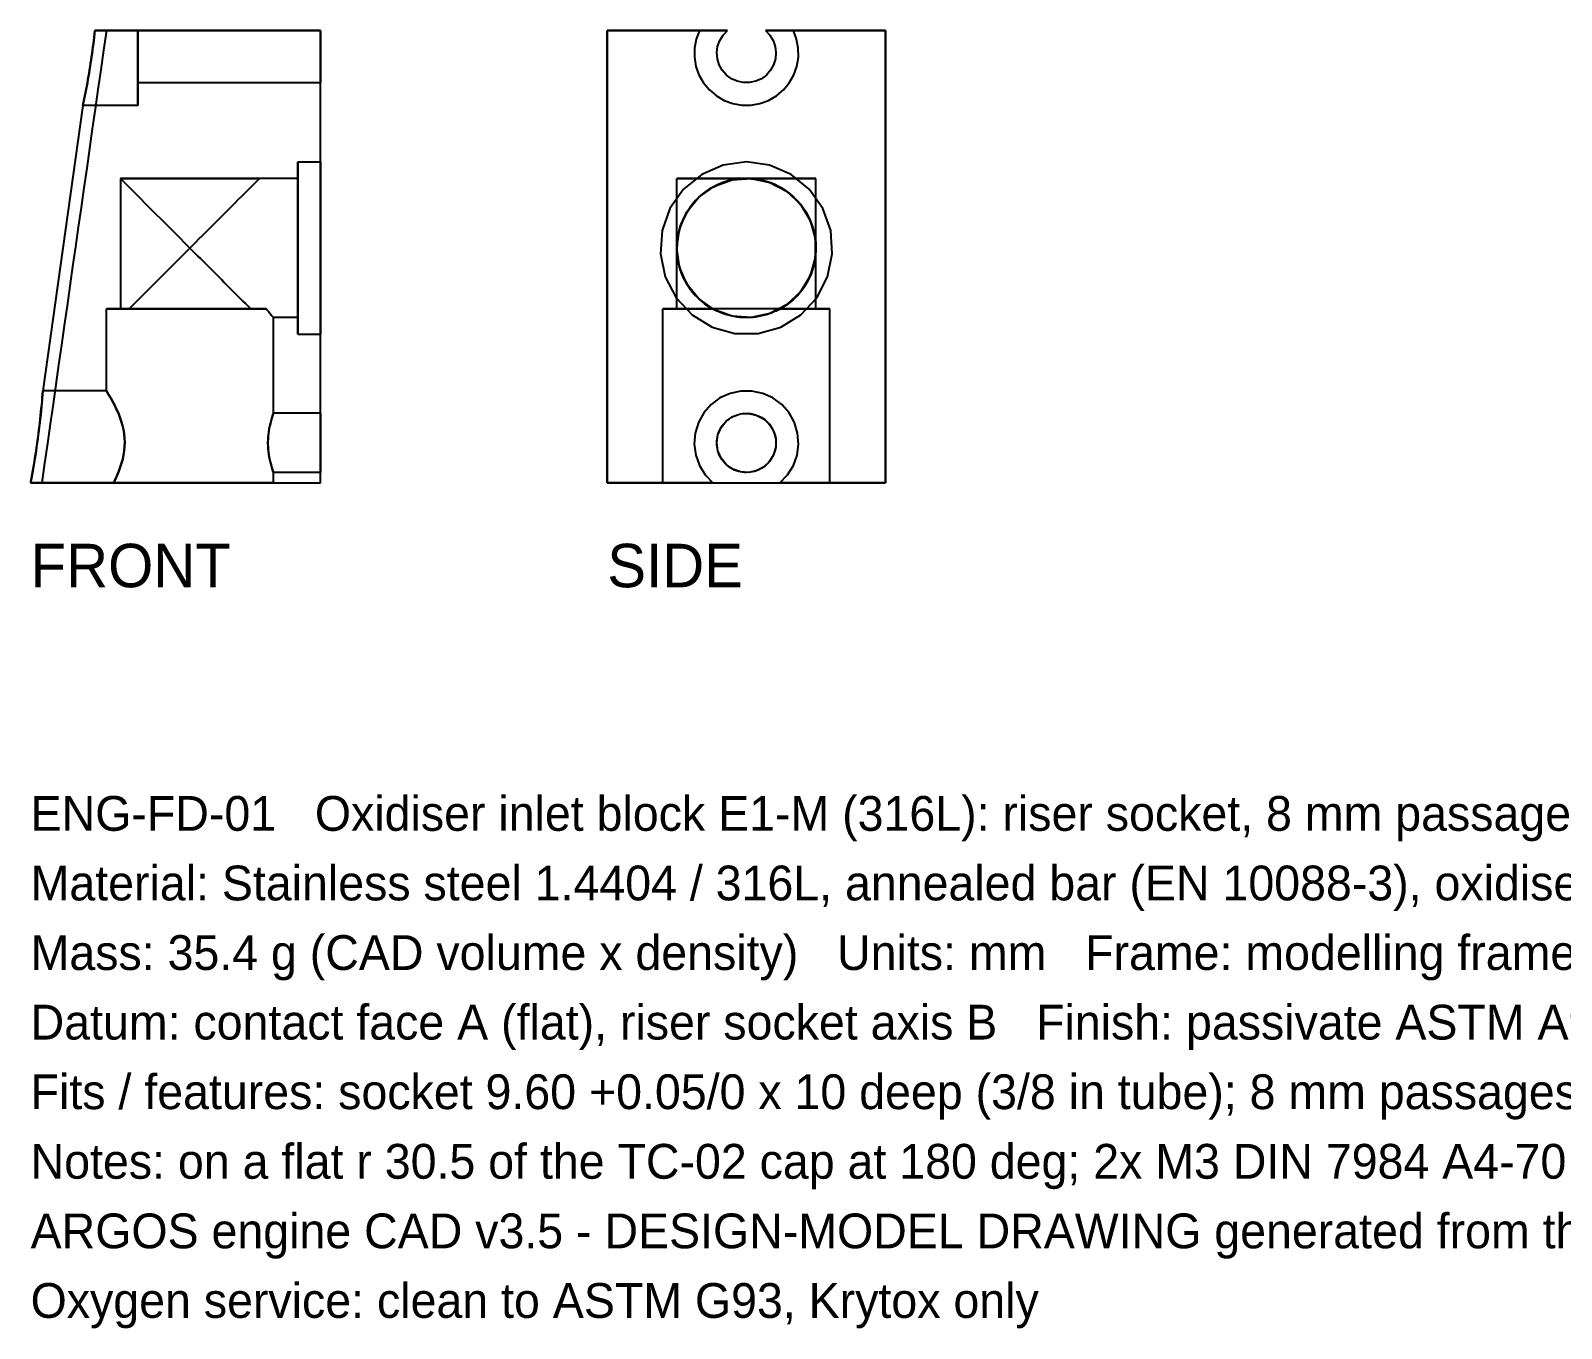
# Model space of a CAD drawing. Header units: millimetres. Extents: x 0 to 275, y -49 to 75.
# Drawn here: x 0 to 88, y -48.6 to 26 of the extents above; entities that cross this region are included whole.
import ezdxf

# ---------------------------------------------------------------- set-up
doc = ezdxf.new("R2010")
doc.units = ezdxf.units.MM
for name, color, linetype in [('FRONT_HIDDEN', 8, 'CONTINUOUS'), ('FRONT_VISIBLE', 7, 'Continuous'), ('SIDE_HIDDEN', 8, 'CONTINUOUS'), ('SIDE_VISIBLE', 7, 'Continuous')]:
    doc.layers.add(name, color=color, linetype=linetype)

msp = doc.modelspace()

# ---------------------------------------------------------------- linework, layer by layer
at = {"layer": 'FRONT_HIDDEN'}
for points in [[(4.356, 26), (4.194, 24.87), (4.033, 23.739), (3.871, 22.609), (3.71, 21.478), (3.548, 20.348), (3.387, 19.218), (3.225, 18.087), (3.064, 16.957), (2.902, 15.826), (2.741, 14.696), (2.579, 13.565), (2.418, 12.435), (2.256, 11.305), (2.095, 10.174), (1.934, 9.044), (1.772, 7.913), (1.611, 6.783), (1.45, 5.652), (1.289, 4.522), (1.127, 3.391), (0.966, 2.261), (0.805, 1.13), (0.644, 0)], [(4.356, 26), (4.327, 26), (4.299, 26), (4.27, 26), (4.242, 26), (4.213, 26), (4.184, 26), (4.156, 26), (4.127, 26), (4.099, 26), (4.07, 26), (4.042, 26), (4.013, 26), (3.984, 26), (3.956, 26), (3.927, 26), (3.899, 26), (3.87, 26), (3.842, 26), (3.813, 26), (3.784, 26), (3.756, 26), (3.727, 26), (3.699, 26)], [(6.16, 26), (3.699, 26)], [(6.16, 26), (3.699, 26)], [(4.356, 26), (16.66, 26)], [(16.66, 26), (6.16, 26)], [(6.16, 26), (6.16, 25.813), (6.16, 25.626), (6.16, 25.439), (6.16, 25.252), (6.16, 25.065), (6.16, 24.878), (6.16, 24.691), (6.16, 24.504), (6.16, 24.317), (6.16, 24.13), (6.16, 23.943), (6.16, 23.757), (6.16, 23.57), (6.16, 23.383), (6.16, 23.196), (6.16, 23.009), (6.16, 22.822), (6.16, 22.635), (6.16, 22.448), (6.16, 22.261), (6.16, 22.074), (6.16, 21.887), (6.16, 21.7)], [(6.16, 21.7), (6.16, 21.887), (6.16, 22.074), (6.16, 22.261), (6.16, 22.448), (6.16, 22.635), (6.16, 22.822), (6.16, 23.009), (6.16, 23.196), (6.16, 23.383), (6.16, 23.57), (6.16, 23.757), (6.16, 23.943), (6.16, 24.13), (6.16, 24.317), (6.16, 24.504), (6.16, 24.691), (6.16, 24.878), (6.16, 25.065), (6.16, 25.252), (6.16, 25.439), (6.16, 25.626), (6.16, 25.813), (6.16, 26)], [(6.16, 26), (6.16, 25.87), (6.16, 25.739), (6.16, 25.609), (6.16, 25.478), (6.16, 25.348), (6.16, 25.217), (6.16, 25.087), (6.16, 24.957), (6.16, 24.826), (6.16, 24.696), (6.16, 24.565), (6.16, 24.435), (6.16, 24.304), (6.16, 24.174), (6.16, 24.043), (6.16, 23.913), (6.16, 23.783), (6.16, 23.652), (6.16, 23.522), (6.16, 23.391), (6.16, 23.261), (6.16, 23.13), (6.16, 23)], [(6.16, 23), (6.16, 23.13), (6.16, 23.261), (6.16, 23.391), (6.16, 23.522), (6.16, 23.652), (6.16, 23.783), (6.16, 23.913), (6.16, 24.043), (6.16, 24.174), (6.16, 24.304), (6.16, 24.435), (6.16, 24.565), (6.16, 24.696), (6.16, 24.826), (6.16, 24.957), (6.16, 25.087), (6.16, 25.217), (6.16, 25.348), (6.16, 25.478), (6.16, 25.609), (6.16, 25.739), (6.16, 25.87), (6.16, 26)], [(16.66, 26), (6.16, 26)], [(16.66, 0), (16.66, 26)], [(16.66, 26), (16.66, 25.87), (16.66, 25.739), (16.66, 25.609), (16.66, 25.478), (16.66, 25.348), (16.66, 25.217), (16.66, 25.087), (16.66, 24.957), (16.66, 24.826), (16.66, 24.696), (16.66, 24.565), (16.66, 24.435), (16.66, 24.304), (16.66, 24.174), (16.66, 24.043), (16.66, 23.913), (16.66, 23.783), (16.66, 23.652), (16.66, 23.522), (16.66, 23.391), (16.66, 23.261), (16.66, 23.13), (16.66, 23)], [(16.66, 23), (16.66, 23.13), (16.66, 23.261), (16.66, 23.391), (16.66, 23.522), (16.66, 23.652), (16.66, 23.783), (16.66, 23.913), (16.66, 24.043), (16.66, 24.174), (16.66, 24.304), (16.66, 24.435), (16.66, 24.565), (16.66, 24.696), (16.66, 24.826), (16.66, 24.957), (16.66, 25.087), (16.66, 25.217), (16.66, 25.348), (16.66, 25.478), (16.66, 25.609), (16.66, 25.739), (16.66, 25.87), (16.66, 26)], [(16.66, 23), (6.16, 23)], [(6.16, 21.7), (3.01, 21.7)], [(15.36, 18.45), (15.36, 18.02), (15.36, 17.589), (15.36, 17.159), (15.36, 16.728), (15.36, 16.298), (15.36, 15.867), (15.36, 15.437), (15.36, 15.007), (15.36, 14.576), (15.36, 14.146), (15.36, 13.715), (15.36, 13.285), (15.36, 12.854), (15.36, 12.424), (15.36, 11.993), (15.36, 11.563), (15.36, 11.133), (15.36, 10.702), (15.36, 10.272), (15.36, 9.841), (15.36, 9.411), (15.36, 8.98), (15.36, 8.55)], [(15.36, 8.55), (15.36, 8.98), (15.36, 9.411), (15.36, 9.841), (15.36, 10.272), (15.36, 10.702), (15.36, 11.133), (15.36, 11.563), (15.36, 11.993), (15.36, 12.424), (15.36, 12.854), (15.36, 13.285), (15.36, 13.715), (15.36, 14.146), (15.36, 14.576), (15.36, 15.007), (15.36, 15.437), (15.36, 15.867), (15.36, 16.298), (15.36, 16.728), (15.36, 17.159), (15.36, 17.589), (15.36, 18.02), (15.36, 18.45)], [(15.36, 18.45), (16.66, 18.45)], [(16.66, 18.45), (16.66, 18.02), (16.66, 17.589), (16.66, 17.159), (16.66, 16.728), (16.66, 16.298), (16.66, 15.867), (16.66, 15.437), (16.66, 15.007), (16.66, 14.576), (16.66, 14.146), (16.66, 13.715), (16.66, 13.285), (16.66, 12.854), (16.66, 12.424), (16.66, 11.993), (16.66, 11.563), (16.66, 11.133), (16.66, 10.702), (16.66, 10.272), (16.66, 9.841), (16.66, 9.411), (16.66, 8.98), (16.66, 8.55)], [(16.66, 8.55), (16.66, 8.98), (16.66, 9.411), (16.66, 9.841), (16.66, 10.272), (16.66, 10.702), (16.66, 11.133), (16.66, 11.563), (16.66, 11.993), (16.66, 12.424), (16.66, 12.854), (16.66, 13.285), (16.66, 13.715), (16.66, 14.146), (16.66, 14.576), (16.66, 15.007), (16.66, 15.437), (16.66, 15.867), (16.66, 16.298), (16.66, 16.728), (16.66, 17.159), (16.66, 17.589), (16.66, 18.02), (16.66, 18.45)], [(5.16, 17.5), (5.16, 17.174), (5.16, 16.848), (5.16, 16.522), (5.16, 16.196), (5.16, 15.87), (5.16, 15.543), (5.16, 15.217), (5.16, 14.891), (5.16, 14.565), (5.16, 14.239), (5.16, 13.913), (5.16, 13.587), (5.16, 13.261), (5.16, 12.935), (5.16, 12.609), (5.16, 12.283), (5.16, 11.957), (5.16, 11.63), (5.16, 11.304), (5.16, 10.978), (5.16, 10.652), (5.16, 10.326), (5.16, 10)], [(9.16, 13.5), (8.987, 13.674), (8.813, 13.848), (8.639, 14.022), (8.465, 14.196), (8.291, 14.37), (8.117, 14.543), (7.943, 14.717), (7.769, 14.891), (7.595, 15.065), (7.421, 15.239), (7.247, 15.413), (7.073, 15.587), (6.9, 15.761), (6.726, 15.935), (6.552, 16.109), (6.378, 16.283), (6.204, 16.457), (6.03, 16.63), (5.856, 16.804), (5.682, 16.978), (5.508, 17.152), (5.334, 17.326), (5.16, 17.5)], [(13.16, 17.5), (12.813, 17.5), (12.465, 17.5), (12.117, 17.5), (11.769, 17.5), (11.421, 17.5), (11.073, 17.5), (10.726, 17.5), (10.378, 17.5), (10.03, 17.5), (9.682, 17.5), (9.334, 17.5), (8.987, 17.5), (8.639, 17.5), (8.291, 17.5), (7.943, 17.5), (7.595, 17.5), (7.247, 17.5), (6.9, 17.5), (6.552, 17.5), (6.204, 17.5), (5.856, 17.5), (5.508, 17.5), (5.16, 17.5)], [(5.16, 17.5), (5.508, 17.5), (5.856, 17.5), (6.204, 17.5), (6.552, 17.5), (6.9, 17.5), (7.247, 17.5), (7.595, 17.5), (7.943, 17.5), (8.291, 17.5), (8.639, 17.5), (8.987, 17.5), (9.334, 17.5), (9.682, 17.5), (10.03, 17.5), (10.378, 17.5), (10.726, 17.5), (11.073, 17.5), (11.421, 17.5), (11.769, 17.5), (12.117, 17.5), (12.465, 17.5), (12.813, 17.5), (13.16, 17.5)], [(5.16, 17.5), (5.334, 17.326), (5.508, 17.152), (5.682, 16.978), (5.856, 16.804), (6.03, 16.63), (6.204, 16.457), (6.378, 16.283), (6.552, 16.109), (6.726, 15.935), (6.9, 15.761), (7.073, 15.587), (7.247, 15.413), (7.421, 15.239), (7.595, 15.065), (7.769, 14.891), (7.943, 14.717), (8.117, 14.543), (8.291, 14.37), (8.465, 14.196), (8.639, 14.022), (8.813, 13.848), (8.987, 13.674), (9.16, 13.5)], [(5.16, 17.5), (5.16, 17.174), (5.16, 16.848), (5.16, 16.522), (5.16, 16.196), (5.16, 15.87), (5.16, 15.543), (5.16, 15.217), (5.16, 14.891), (5.16, 14.565), (5.16, 14.239), (5.16, 13.913), (5.16, 13.587), (5.16, 13.261), (5.16, 12.935), (5.16, 12.609), (5.16, 12.283), (5.16, 11.957), (5.16, 11.63), (5.16, 11.304), (5.16, 10.978), (5.16, 10.652), (5.16, 10.326), (5.16, 10)], [(13.16, 17.5), (12.987, 17.326), (12.813, 17.152), (12.639, 16.978), (12.465, 16.804), (12.291, 16.63), (12.117, 16.457), (11.943, 16.283), (11.769, 16.109), (11.595, 15.935), (11.421, 15.761), (11.247, 15.587), (11.073, 15.413), (10.9, 15.239), (10.726, 15.065), (10.552, 14.891), (10.378, 14.717), (10.204, 14.543), (10.03, 14.37), (9.856, 14.196), (9.682, 14.022), (9.508, 13.848), (9.334, 13.674), (9.16, 13.5)], [(9.16, 13.5), (9.334, 13.674), (9.508, 13.848), (9.682, 14.022), (9.856, 14.196), (10.03, 14.37), (10.204, 14.543), (10.378, 14.717), (10.552, 14.891), (10.726, 15.065), (10.9, 15.239), (11.073, 15.413), (11.247, 15.587), (11.421, 15.761), (11.595, 15.935), (11.769, 16.109), (11.943, 16.283), (12.117, 16.457), (12.291, 16.63), (12.465, 16.804), (12.639, 16.978), (12.813, 17.152), (12.987, 17.326), (13.16, 17.5)], [(15.36, 17.5), (13.16, 17.5)], [(15.36, 13.5), (15.36, 13.674), (15.36, 13.848), (15.36, 14.022), (15.36, 14.196), (15.36, 14.37), (15.36, 14.543), (15.36, 14.717), (15.36, 14.891), (15.36, 15.065), (15.36, 15.239), (15.36, 15.413), (15.36, 15.587), (15.36, 15.761), (15.36, 15.935), (15.36, 16.109), (15.36, 16.283), (15.36, 16.457), (15.36, 16.63), (15.36, 16.804), (15.36, 16.978), (15.36, 17.152), (15.36, 17.326), (15.36, 17.5)], [(15.36, 17.5), (15.36, 17.152), (15.36, 16.804), (15.36, 16.457), (15.36, 16.109), (15.36, 15.761), (15.36, 15.413), (15.36, 15.065), (15.36, 14.717), (15.36, 14.37), (15.36, 14.022), (15.36, 13.674), (15.36, 13.326), (15.36, 12.978), (15.36, 12.63), (15.36, 12.283), (15.36, 11.935), (15.36, 11.587), (15.36, 11.239), (15.36, 10.891), (15.36, 10.543), (15.36, 10.196), (15.36, 9.848), (15.36, 9.5)], [(9.16, 13.5), (9.008, 13.348), (8.856, 13.196), (8.704, 13.043), (8.552, 12.891), (8.4, 12.739), (8.247, 12.587), (8.095, 12.435), (7.943, 12.283), (7.791, 12.13), (7.639, 11.978), (7.487, 11.826), (7.334, 11.674), (7.182, 11.522), (7.03, 11.37), (6.878, 11.217), (6.726, 11.065), (6.573, 10.913), (6.421, 10.761), (6.269, 10.609), (6.117, 10.457), (5.965, 10.304), (5.813, 10.152), (5.66, 10)], [(5.66, 10), (5.813, 10.152), (5.965, 10.304), (6.117, 10.457), (6.269, 10.609), (6.421, 10.761), (6.573, 10.913), (6.726, 11.065), (6.878, 11.217), (7.03, 11.37), (7.182, 11.522), (7.334, 11.674), (7.487, 11.826), (7.639, 11.978), (7.791, 12.13), (7.943, 12.283), (8.095, 12.435), (8.247, 12.587), (8.4, 12.739), (8.552, 12.891), (8.704, 13.043), (8.856, 13.196), (9.008, 13.348), (9.16, 13.5)], [(12.66, 10), (12.508, 10.152), (12.356, 10.304), (12.204, 10.457), (12.052, 10.609), (11.9, 10.761), (11.747, 10.913), (11.595, 11.065), (11.443, 11.217), (11.291, 11.37), (11.139, 11.522), (10.987, 11.674), (10.834, 11.826), (10.682, 11.978), (10.53, 12.13), (10.378, 12.283), (10.226, 12.435), (10.073, 12.587), (9.921, 12.739), (9.769, 12.891), (9.617, 13.043), (9.465, 13.196), (9.313, 13.348), (9.16, 13.5)], [(9.16, 13.5), (9.313, 13.348), (9.465, 13.196), (9.617, 13.043), (9.769, 12.891), (9.921, 12.739), (10.073, 12.587), (10.226, 12.435), (10.378, 12.283), (10.53, 12.13), (10.682, 11.978), (10.834, 11.826), (10.987, 11.674), (11.139, 11.522), (11.291, 11.37), (11.443, 11.217), (11.595, 11.065), (11.747, 10.913), (11.9, 10.761), (12.052, 10.609), (12.204, 10.457), (12.356, 10.304), (12.508, 10.152), (12.66, 10)], [(15.36, 9.5), (15.36, 9.674), (15.36, 9.848), (15.36, 10.022), (15.36, 10.196), (15.36, 10.37), (15.36, 10.543), (15.36, 10.717), (15.36, 10.891), (15.36, 11.065), (15.36, 11.239), (15.36, 11.413), (15.36, 11.587), (15.36, 11.761), (15.36, 11.935), (15.36, 12.109), (15.36, 12.283), (15.36, 12.457), (15.36, 12.63), (15.36, 12.804), (15.36, 12.978), (15.36, 13.152), (15.36, 13.326), (15.36, 13.5)], [(13.552, 10), (13.153, 10), (12.753, 10), (12.354, 10), (11.954, 10), (11.554, 10), (11.155, 10), (10.755, 10), (10.355, 10), (9.956, 10), (9.556, 10), (9.156, 10), (8.757, 10), (8.357, 10), (7.957, 10), (7.558, 10), (7.158, 10), (6.758, 10), (6.359, 10), (5.959, 10), (5.559, 10), (5.16, 10), (4.76, 10), (4.36, 10)], [(4.36, 10), (4.76, 10), (5.16, 10), (5.559, 10), (5.959, 10), (6.359, 10), (6.758, 10), (7.158, 10), (7.558, 10), (7.957, 10), (8.357, 10), (8.757, 10), (9.156, 10), (9.556, 10), (9.956, 10), (10.355, 10), (10.755, 10), (11.155, 10), (11.554, 10), (11.954, 10), (12.354, 10), (12.753, 10), (13.153, 10), (13.552, 10)], [(4.36, 5.3), (4.36, 10)], [(5.66, 10), (5.16, 10)], [(5.66, 10), (5.16, 10)], [(5.66, 10), (5.965, 10), (6.269, 10), (6.573, 10), (6.878, 10), (7.182, 10), (7.487, 10), (7.791, 10), (8.095, 10), (8.4, 10), (8.704, 10), (9.008, 10), (9.313, 10), (9.617, 10), (9.921, 10), (10.226, 10), (10.53, 10), (10.834, 10), (11.139, 10), (11.443, 10), (11.747, 10), (12.052, 10), (12.356, 10), (12.66, 10)], [(12.66, 10), (12.356, 10), (12.052, 10), (11.747, 10), (11.443, 10), (11.139, 10), (10.834, 10), (10.53, 10), (10.226, 10), (9.921, 10), (9.617, 10), (9.313, 10), (9.008, 10), (8.704, 10), (8.4, 10), (8.095, 10), (7.791, 10), (7.487, 10), (7.182, 10), (6.878, 10), (6.573, 10), (6.269, 10), (5.965, 10), (5.66, 10)], [(13.552, 10), (12.66, 10)], [(13.552, 10), (12.66, 10)], [(13.96, 9.5), (13.942, 9.522), (13.925, 9.543), (13.907, 9.565), (13.889, 9.586), (13.871, 9.608), (13.853, 9.63), (13.835, 9.651), (13.817, 9.673), (13.8, 9.695), (13.782, 9.716), (13.764, 9.738), (13.746, 9.76), (13.729, 9.782), (13.711, 9.803), (13.693, 9.825), (13.675, 9.847), (13.658, 9.869), (13.64, 9.891), (13.623, 9.912), (13.605, 9.934), (13.588, 9.956), (13.57, 9.978), (13.552, 10)], [(13.552, 10), (13.57, 9.978), (13.588, 9.956), (13.605, 9.934), (13.623, 9.912), (13.64, 9.891), (13.658, 9.869), (13.675, 9.847), (13.693, 9.825), (13.711, 9.803), (13.729, 9.782), (13.746, 9.76), (13.764, 9.738), (13.782, 9.716), (13.8, 9.695), (13.817, 9.673), (13.835, 9.651), (13.853, 9.63), (13.871, 9.608), (13.889, 9.586), (13.907, 9.565), (13.925, 9.543), (13.942, 9.522), (13.96, 9.5)], [(13.96, 4), (13.96, 9.5)], [(15.36, 9.5), (13.96, 9.5)], [(15.36, 8.55), (16.66, 8.55)], [(4.36, 5.3), (0.706, 5.3)], [(4.764, 0), (4.874, 0.219), (4.978, 0.441), (5.073, 0.667), (5.159, 0.896), (5.235, 1.129), (5.299, 1.366), (5.35, 1.605), (5.386, 1.848), (5.408, 2.092), (5.413, 2.336), (5.403, 2.581), (5.377, 2.825), (5.336, 3.066), (5.281, 3.305), (5.213, 3.541), (5.134, 3.773), (5.045, 4.001), (4.948, 4.226), (4.842, 4.447), (4.73, 4.665), (4.612, 4.879), (4.488, 5.091), (4.36, 5.3)], [(4.36, 5.3), (4.488, 5.091), (4.612, 4.879), (4.73, 4.665), (4.842, 4.447), (4.948, 4.226), (5.045, 4.001), (5.134, 3.773), (5.213, 3.541), (5.281, 3.305), (5.336, 3.066), (5.377, 2.825), (5.403, 2.581), (5.413, 2.336), (5.408, 2.092), (5.386, 1.848), (5.35, 1.605), (5.299, 1.366), (5.235, 1.129), (5.159, 0.896), (5.073, 0.667), (4.978, 0.441), (4.874, 0.219), (4.764, 0)], [(13.649, 2.3), (13.65, 2.376), (13.652, 2.451), (13.655, 2.526), (13.659, 2.602), (13.665, 2.677), (13.672, 2.752), (13.68, 2.827), (13.69, 2.902), (13.7, 2.977), (13.712, 3.052), (13.725, 3.126), (13.739, 3.2), (13.754, 3.274), (13.77, 3.348), (13.787, 3.422), (13.806, 3.495), (13.825, 3.568), (13.845, 3.641), (13.866, 3.713), (13.889, 3.785), (13.912, 3.857), (13.936, 3.929), (13.96, 4)], [(13.96, 4), (13.912, 3.857), (13.866, 3.713), (13.825, 3.568), (13.787, 3.422), (13.754, 3.274), (13.725, 3.126), (13.7, 2.977), (13.68, 2.827), (13.665, 2.677), (13.655, 2.526), (13.65, 2.376), (13.65, 2.224), (13.655, 2.074), (13.665, 1.923), (13.68, 1.773), (13.7, 1.623), (13.725, 1.474), (13.754, 1.326), (13.787, 1.178), (13.825, 1.032), (13.866, 0.887), (13.912, 0.743), (13.96, 0.6)], [(16.66, 4), (13.96, 4)], [(16.66, 2.3), (16.66, 2.374), (16.66, 2.448), (16.66, 2.522), (16.66, 2.596), (16.66, 2.67), (16.66, 2.743), (16.66, 2.817), (16.66, 2.891), (16.66, 2.965), (16.66, 3.039), (16.66, 3.113), (16.66, 3.187), (16.66, 3.261), (16.66, 3.335), (16.66, 3.409), (16.66, 3.483), (16.66, 3.557), (16.66, 3.63), (16.66, 3.704), (16.66, 3.778), (16.66, 3.852), (16.66, 3.926), (16.66, 4)], [(16.66, 4), (16.66, 3.852), (16.66, 3.704), (16.66, 3.557), (16.66, 3.409), (16.66, 3.261), (16.66, 3.113), (16.66, 2.965), (16.66, 2.817), (16.66, 2.67), (16.66, 2.522), (16.66, 2.374), (16.66, 2.226), (16.66, 2.078), (16.66, 1.93), (16.66, 1.783), (16.66, 1.635), (16.66, 1.487), (16.66, 1.339), (16.66, 1.191), (16.66, 1.043), (16.66, 0.896), (16.66, 0.748), (16.66, 0.6)], [(13.96, 0.6), (13.936, 0.671), (13.912, 0.743), (13.889, 0.815), (13.866, 0.887), (13.845, 0.959), (13.825, 1.032), (13.806, 1.105), (13.787, 1.178), (13.77, 1.252), (13.754, 1.326), (13.739, 1.4), (13.725, 1.474), (13.712, 1.548), (13.7, 1.623), (13.69, 1.698), (13.68, 1.773), (13.672, 1.848), (13.665, 1.923), (13.659, 1.998), (13.655, 2.074), (13.652, 2.149), (13.65, 2.224), (13.649, 2.3)], [(16.66, 0.6), (16.66, 0.674), (16.66, 0.748), (16.66, 0.822), (16.66, 0.896), (16.66, 0.97), (16.66, 1.043), (16.66, 1.117), (16.66, 1.191), (16.66, 1.265), (16.66, 1.339), (16.66, 1.413), (16.66, 1.487), (16.66, 1.561), (16.66, 1.635), (16.66, 1.709), (16.66, 1.783), (16.66, 1.857), (16.66, 1.93), (16.66, 2.004), (16.66, 2.078), (16.66, 2.152), (16.66, 2.226), (16.66, 2.3)], [(0, 0), (0.005, 0.027), (0.01, 0.053), (0.015, 0.08), (0.02, 0.107), (0.025, 0.134), (0.03, 0.16), (0.035, 0.187), (0.04, 0.214), (0.045, 0.241), (0.05, 0.267), (0.055, 0.294), (0.06, 0.321), (0.065, 0.348), (0.069, 0.375), (0.074, 0.401), (0.079, 0.428), (0.084, 0.455), (0.089, 0.482), (0.094, 0.508), (0.098, 0.535), (0.103, 0.562), (0.108, 0.589), (0.113, 0.616)], [(0.644, 0), (0.616, 0), (0.588, 0), (0.56, 0), (0.532, 0), (0.504, 0), (0.476, 0), (0.448, 0), (0.42, 0), (0.392, 0), (0.364, 0), (0.336, 0), (0.308, 0), (0.28, 0), (0.252, 0), (0.224, 0), (0.196, 0), (0.168, 0), (0.14, 0), (0.112, 0), (0.084, 0), (0.056, 0), (0.028, 0), (0, 0)], [(4.764, 0), (0, 0)], [(4.764, 0), (0, 0)], [(0.644, 0), (16.66, 0)], [(4.764, 0), (5.164, 0), (5.564, 0), (5.963, 0), (6.363, 0), (6.763, 0), (7.163, 0), (7.563, 0), (7.963, 0), (8.363, 0), (8.762, 0), (9.162, 0), (9.562, 0), (9.962, 0), (10.362, 0), (10.762, 0), (11.161, 0), (11.561, 0), (11.961, 0), (12.361, 0), (12.761, 0), (13.161, 0), (13.561, 0), (13.96, 0)], [(13.96, 0), (13.561, 0), (13.161, 0), (12.761, 0), (12.361, 0), (11.961, 0), (11.561, 0), (11.161, 0), (10.762, 0), (10.362, 0), (9.962, 0), (9.562, 0), (9.162, 0), (8.762, 0), (8.363, 0), (7.963, 0), (7.563, 0), (7.163, 0), (6.763, 0), (6.363, 0), (5.963, 0), (5.564, 0), (5.164, 0), (4.764, 0)], [(13.96, 0), (13.96, 0.6)], [(16.66, 0.6), (13.96, 0.6)]]:
    msp.add_lwpolyline(points, dxfattribs=at)
at = {"layer": 'FRONT_VISIBLE'}
for points in [[(4.356, 26), (4.194, 24.87), (4.033, 23.739), (3.871, 22.609), (3.71, 21.478), (3.548, 20.348), (3.387, 19.218), (3.225, 18.087), (3.064, 16.957), (2.902, 15.826), (2.741, 14.696), (2.579, 13.565), (2.418, 12.435), (2.256, 11.305), (2.095, 10.174), (1.934, 9.044), (1.772, 7.913), (1.611, 6.783), (1.45, 5.652), (1.289, 4.522), (1.127, 3.391), (0.966, 2.261), (0.805, 1.13), (0.644, 0)], [(3.699, 26), (3.677, 25.812), (3.655, 25.624), (3.632, 25.436), (3.609, 25.248), (3.584, 25.06), (3.559, 24.872), (3.533, 24.685), (3.506, 24.497), (3.478, 24.31), (3.45, 24.122), (3.421, 23.935), (3.391, 23.748), (3.36, 23.561), (3.328, 23.375), (3.296, 23.188), (3.263, 23.002), (3.229, 22.815), (3.195, 22.629), (3.159, 22.443), (3.123, 22.257), (3.086, 22.071), (3.049, 21.885), (3.01, 21.7)], [(3.01, 21.7), (3.049, 21.885), (3.086, 22.071), (3.123, 22.257), (3.159, 22.443), (3.195, 22.629), (3.229, 22.815), (3.263, 23.002), (3.296, 23.188), (3.328, 23.375), (3.36, 23.561), (3.391, 23.748), (3.421, 23.935), (3.45, 24.122), (3.478, 24.31), (3.506, 24.497), (3.533, 24.685), (3.559, 24.872), (3.584, 25.06), (3.609, 25.248), (3.632, 25.436), (3.655, 25.624), (3.677, 25.812), (3.699, 26)], [(3.699, 26), (3.727, 26), (3.756, 26), (3.784, 26), (3.813, 26), (3.842, 26), (3.87, 26), (3.899, 26), (3.927, 26), (3.956, 26), (3.984, 26), (4.013, 26), (4.042, 26), (4.07, 26), (4.099, 26), (4.127, 26), (4.156, 26), (4.184, 26), (4.213, 26), (4.242, 26), (4.27, 26), (4.299, 26), (4.327, 26), (4.356, 26)], [(4.356, 26), (16.66, 26)], [(16.66, 0), (16.66, 26)], [(3.01, 21.7), (0.706, 5.3)], [(0.706, 5.3), (0.687, 5.068), (0.668, 4.836), (0.647, 4.605), (0.626, 4.373), (0.603, 4.142), (0.579, 3.91), (0.554, 3.679), (0.528, 3.448), (0.5, 3.217), (0.472, 2.986), (0.442, 2.755), (0.411, 2.525), (0.379, 2.295), (0.346, 2.064), (0.312, 1.834), (0.277, 1.604), (0.241, 1.375), (0.203, 1.145), (0.165, 0.916), (0.125, 0.686), (0.084, 0.457), (0.043, 0.229), (0, 0)], [(0.113, 0.616), (0.148, 0.818), (0.182, 1.02), (0.216, 1.223), (0.249, 1.426), (0.281, 1.629), (0.312, 1.832), (0.342, 2.035), (0.371, 2.238), (0.4, 2.441), (0.427, 2.645), (0.454, 2.849), (0.48, 3.052), (0.505, 3.256), (0.529, 3.46), (0.552, 3.664), (0.574, 3.868), (0.596, 4.073), (0.616, 4.277), (0.636, 4.481), (0.655, 4.686), (0.673, 4.891), (0.69, 5.095), (0.706, 5.3)], [(0, 0), (0.028, 0), (0.056, 0), (0.084, 0), (0.112, 0), (0.14, 0), (0.168, 0), (0.196, 0), (0.224, 0), (0.252, 0), (0.28, 0), (0.308, 0), (0.336, 0), (0.364, 0), (0.392, 0), (0.42, 0), (0.448, 0), (0.476, 0), (0.504, 0), (0.532, 0), (0.56, 0), (0.588, 0), (0.616, 0), (0.644, 0)], [(0.644, 0), (16.66, 0)]]:
    msp.add_lwpolyline(points, dxfattribs=at)
at = {"layer": 'SIDE_HIDDEN'}
for points in [[(33.16, 26), (33.16, 24.87), (33.16, 23.739), (33.16, 22.609), (33.16, 21.478), (33.16, 20.348), (33.16, 19.217), (33.16, 18.087), (33.16, 16.957), (33.16, 15.826), (33.16, 14.696), (33.16, 13.565), (33.16, 12.435), (33.16, 11.304), (33.16, 10.174), (33.16, 9.043), (33.16, 7.913), (33.16, 6.783), (33.16, 5.652), (33.16, 4.522), (33.16, 3.391), (33.16, 2.261), (33.16, 1.13), (33.16, 0)], [(38.457, 26), (38.226, 26), (37.996, 26), (37.766, 26), (37.536, 26), (37.305, 26), (37.075, 26), (36.845, 26), (36.615, 26), (36.384, 26), (36.154, 26), (35.924, 26), (35.693, 26), (35.463, 26), (35.233, 26), (35.003, 26), (34.772, 26), (34.542, 26), (34.312, 26), (34.082, 26), (33.851, 26), (33.621, 26), (33.391, 26), (33.16, 26)], [(38.457, 26), (38.271, 25.508), (38.175, 24.991), (38.17, 24.465), (38.257, 23.946), (38.433, 23.45), (38.693, 22.993), (39.029, 22.589), (39.431, 22.249), (39.886, 21.984), (40.38, 21.803), (40.897, 21.712), (41.423, 21.712), (41.941, 21.803), (42.435, 21.984), (42.89, 22.249), (43.292, 22.589), (43.628, 22.993), (43.888, 23.45), (44.064, 23.946), (44.151, 24.465), (44.146, 24.991), (44.05, 25.508), (43.864, 26)], [(38.457, 26), (38.271, 25.508), (38.175, 24.991), (38.17, 24.465), (38.257, 23.946), (38.433, 23.45), (38.693, 22.993), (39.029, 22.589), (39.431, 22.249), (39.886, 21.984), (40.38, 21.803), (40.897, 21.712), (41.423, 21.712), (41.941, 21.803), (42.435, 21.984), (42.89, 22.249), (43.292, 22.589), (43.628, 22.993), (43.888, 23.45), (44.064, 23.946), (44.151, 24.465), (44.146, 24.991), (44.05, 25.508), (43.864, 26)], [(40.065, 26), (38.457, 26)], [(42.256, 26), (42.505, 25.74), (42.694, 25.433), (42.814, 25.094), (42.86, 24.736), (42.83, 24.377), (42.724, 24.033), (42.548, 23.719), (42.311, 23.448), (42.021, 23.234), (41.693, 23.085), (41.341, 23.01), (40.98, 23.01), (40.628, 23.085), (40.3, 23.234), (40.01, 23.448), (39.772, 23.719), (39.597, 24.033), (39.491, 24.377), (39.461, 24.736), (39.507, 25.094), (39.627, 25.433), (39.816, 25.74), (40.065, 26)], [(43.864, 26), (42.256, 26)], [(49.16, 26), (48.93, 26), (48.7, 26), (48.47, 26), (48.239, 26), (48.009, 26), (47.779, 26), (47.549, 26), (47.318, 26), (47.088, 26), (46.858, 26), (46.627, 26), (46.397, 26), (46.167, 26), (45.937, 26), (45.706, 26), (45.476, 26), (45.246, 26), (45.016, 26), (44.785, 26), (44.555, 26), (44.325, 26), (44.094, 26), (43.864, 26)], [(49.16, 26), (49.16, 24.87), (49.16, 23.739), (49.16, 22.609), (49.16, 21.478), (49.16, 20.348), (49.16, 19.217), (49.16, 18.087), (49.16, 16.957), (49.16, 15.826), (49.16, 14.696), (49.16, 13.565), (49.16, 12.435), (49.16, 11.304), (49.16, 10.174), (49.16, 9.043), (49.16, 7.913), (49.16, 6.783), (49.16, 5.652), (49.16, 4.522), (49.16, 3.391), (49.16, 2.261), (49.16, 1.13), (49.16, 0)], [(41.16, 18.45), (39.825, 18.266), (38.589, 17.729), (37.543, 16.879), (36.765, 15.777), (36.314, 14.507), (36.222, 13.162), (36.496, 11.842), (37.116, 10.645), (38.037, 9.66), (39.188, 8.96), (40.486, 8.596), (41.834, 8.596), (43.133, 8.96), (44.284, 9.66), (45.204, 10.645), (45.825, 11.842), (46.099, 13.162), (46.007, 14.507), (45.555, 15.777), (44.778, 16.879), (43.732, 17.729), (42.496, 18.266), (41.16, 18.45)], [(41.16, 17.5), (40.987, 17.5), (40.813, 17.5), (40.639, 17.5), (40.465, 17.5), (40.291, 17.5), (40.117, 17.5), (39.943, 17.5), (39.769, 17.5), (39.595, 17.5), (39.421, 17.5), (39.247, 17.5), (39.073, 17.5), (38.9, 17.5), (38.726, 17.5), (38.552, 17.5), (38.378, 17.5), (38.204, 17.5), (38.03, 17.5), (37.856, 17.5), (37.682, 17.5), (37.508, 17.5), (37.334, 17.5), (37.16, 17.5)], [(37.16, 17.5), (37.334, 17.5), (37.508, 17.5), (37.682, 17.5), (37.856, 17.5), (38.03, 17.5), (38.204, 17.5), (38.378, 17.5), (38.552, 17.5), (38.726, 17.5), (38.9, 17.5), (39.073, 17.5), (39.247, 17.5), (39.421, 17.5), (39.595, 17.5), (39.769, 17.5), (39.943, 17.5), (40.117, 17.5), (40.291, 17.5), (40.465, 17.5), (40.639, 17.5), (40.813, 17.5), (40.987, 17.5), (41.16, 17.5)], [(37.16, 13.5), (37.176, 13.773), (37.202, 14.044), (37.248, 14.313), (37.315, 14.577), (37.392, 14.839), (37.497, 15.091), (37.613, 15.338), (37.745, 15.577), (37.898, 15.803), (38.059, 16.023), (38.241, 16.227), (38.434, 16.419), (38.637, 16.601), (38.857, 16.763), (39.084, 16.915), (39.322, 17.047), (39.569, 17.164), (39.821, 17.268), (40.083, 17.346), (40.347, 17.413), (40.616, 17.459), (40.888, 17.485), (41.16, 17.5)], [(41.16, 17.5), (40.888, 17.485), (40.616, 17.459), (40.347, 17.413), (40.083, 17.346), (39.821, 17.268), (39.569, 17.164), (39.322, 17.047), (39.084, 16.915), (38.857, 16.763), (38.637, 16.601), (38.434, 16.419), (38.241, 16.227), (38.059, 16.023), (37.898, 15.803), (37.745, 15.577), (37.613, 15.338), (37.497, 15.091), (37.392, 14.839), (37.315, 14.577), (37.248, 14.313), (37.202, 14.044), (37.176, 13.773), (37.16, 13.5)], [(37.16, 13.5), (37.16, 17.5)], [(41.16, 17.5), (40.703, 17.474), (40.252, 17.395), (39.812, 17.266), (39.39, 17.087), (38.992, 16.861), (38.621, 16.591), (38.285, 16.28), (37.985, 15.933), (37.728, 15.554), (37.516, 15.148), (37.351, 14.72), (37.237, 14.277), (37.173, 13.823), (37.163, 13.365), (37.204, 12.908), (37.298, 12.46), (37.442, 12.025), (37.636, 11.609), (37.875, 11.219), (38.157, 10.858), (38.479, 10.532), (38.836, 10.244), (39.224, 10)], [(41.16, 17.5), (41.618, 17.474), (42.069, 17.395), (42.509, 17.266), (42.931, 17.087), (43.329, 16.861), (43.7, 16.591), (44.036, 16.28), (44.335, 15.933), (44.593, 15.554), (44.805, 15.148), (44.97, 14.72), (45.084, 14.277), (45.147, 13.823), (45.158, 13.365), (45.116, 12.908), (45.023, 12.46), (44.878, 12.025), (44.685, 11.609), (44.446, 11.219), (44.163, 10.858), (43.842, 10.532), (43.485, 10.244), (43.097, 10)], [(45.16, 13.5), (45.145, 13.773), (45.119, 14.044), (45.073, 14.313), (45.006, 14.577), (44.929, 14.839), (44.824, 15.091), (44.708, 15.338), (44.576, 15.577), (44.423, 15.803), (44.262, 16.023), (44.08, 16.227), (43.887, 16.419), (43.683, 16.601), (43.464, 16.763), (43.237, 16.915), (42.998, 17.047), (42.752, 17.164), (42.5, 17.268), (42.238, 17.346), (41.974, 17.413), (41.704, 17.459), (41.433, 17.485), (41.16, 17.5)], [(41.16, 17.5), (41.334, 17.5), (41.508, 17.5), (41.682, 17.5), (41.856, 17.5), (42.03, 17.5), (42.204, 17.5), (42.378, 17.5), (42.552, 17.5), (42.726, 17.5), (42.9, 17.5), (43.073, 17.5), (43.247, 17.5), (43.421, 17.5), (43.595, 17.5), (43.769, 17.5), (43.943, 17.5), (44.117, 17.5), (44.291, 17.5), (44.465, 17.5), (44.639, 17.5), (44.813, 17.5), (44.987, 17.5), (45.16, 17.5)], [(45.16, 17.5), (44.987, 17.5), (44.813, 17.5), (44.639, 17.5), (44.465, 17.5), (44.291, 17.5), (44.117, 17.5), (43.943, 17.5), (43.769, 17.5), (43.595, 17.5), (43.421, 17.5), (43.247, 17.5), (43.073, 17.5), (42.9, 17.5), (42.726, 17.5), (42.552, 17.5), (42.378, 17.5), (42.204, 17.5), (42.03, 17.5), (41.856, 17.5), (41.682, 17.5), (41.508, 17.5), (41.334, 17.5), (41.16, 17.5)], [(41.16, 17.5), (41.433, 17.485), (41.704, 17.459), (41.974, 17.413), (42.238, 17.346), (42.5, 17.268), (42.752, 17.164), (42.998, 17.047), (43.237, 16.915), (43.464, 16.763), (43.683, 16.601), (43.887, 16.419), (44.08, 16.227), (44.262, 16.023), (44.423, 15.803), (44.576, 15.577), (44.708, 15.338), (44.824, 15.091), (44.929, 14.839), (45.006, 14.577), (45.073, 14.313), (45.119, 14.044), (45.145, 13.773), (45.16, 13.5)], [(45.16, 13.5), (45.16, 17.5)], [(39.224, 10), (39.065, 10.096), (38.91, 10.196), (38.759, 10.303), (38.614, 10.419), (38.473, 10.538), (38.34, 10.668), (38.211, 10.801), (38.089, 10.94), (37.975, 11.086), (37.865, 11.235), (37.765, 11.391), (37.671, 11.55), (37.583, 11.713), (37.506, 11.881), (37.433, 12.052), (37.371, 12.226), (37.316, 12.403), (37.268, 12.582), (37.232, 12.764), (37.201, 12.946), (37.18, 13.13), (37.167, 13.315), (37.16, 13.5)], [(37.16, 13.5), (37.167, 13.315), (37.18, 13.13), (37.201, 12.946), (37.232, 12.764), (37.268, 12.582), (37.316, 12.403), (37.371, 12.226), (37.433, 12.052), (37.506, 11.881), (37.583, 11.713), (37.671, 11.55), (37.765, 11.391), (37.865, 11.235), (37.975, 11.086), (38.089, 10.94), (38.211, 10.801), (38.34, 10.668), (38.473, 10.538), (38.614, 10.419), (38.759, 10.303), (38.91, 10.196), (39.065, 10.096), (39.224, 10)], [(37.16, 10), (37.16, 13.5)], [(43.097, 10), (43.255, 10.096), (43.411, 10.196), (43.562, 10.303), (43.707, 10.419), (43.848, 10.538), (43.981, 10.668), (44.109, 10.801), (44.232, 10.94), (44.346, 11.086), (44.456, 11.235), (44.556, 11.391), (44.65, 11.55), (44.738, 11.713), (44.815, 11.881), (44.888, 12.052), (44.95, 12.226), (45.004, 12.403), (45.053, 12.582), (45.089, 12.764), (45.12, 12.946), (45.141, 13.13), (45.153, 13.315), (45.16, 13.5)], [(45.16, 13.5), (45.153, 13.315), (45.141, 13.13), (45.12, 12.946), (45.089, 12.764), (45.053, 12.582), (45.004, 12.403), (44.95, 12.226), (44.888, 12.052), (44.815, 11.881), (44.738, 11.713), (44.65, 11.55), (44.556, 11.391), (44.456, 11.235), (44.346, 11.086), (44.232, 10.94), (44.109, 10.801), (43.981, 10.668), (43.848, 10.538), (43.707, 10.419), (43.562, 10.303), (43.411, 10.196), (43.255, 10.096), (43.097, 10)], [(45.16, 10), (45.16, 13.5)], [(45.96, 10), (45.543, 10), (45.126, 10), (44.708, 10), (44.291, 10), (43.873, 10), (43.456, 10), (43.039, 10), (42.621, 10), (42.204, 10), (41.787, 10), (41.369, 10), (40.952, 10), (40.534, 10), (40.117, 10), (39.7, 10), (39.282, 10), (38.865, 10), (38.447, 10), (38.03, 10), (37.613, 10), (37.195, 10), (36.778, 10), (36.36, 10)], [(36.36, 10), (36.485, 10), (36.609, 10), (36.734, 10), (36.858, 10), (36.983, 10), (37.107, 10), (37.232, 10), (37.356, 10), (37.481, 10), (37.605, 10), (37.73, 10), (37.854, 10), (37.979, 10), (38.103, 10), (38.228, 10), (38.352, 10), (38.477, 10), (38.601, 10), (38.726, 10), (38.85, 10), (38.975, 10), (39.099, 10), (39.224, 10)], [(36.36, 0), (36.36, 10)], [(39.224, 10), (39.134, 10), (39.045, 10), (38.955, 10), (38.865, 10), (38.775, 10), (38.686, 10), (38.596, 10), (38.506, 10), (38.416, 10), (38.327, 10), (38.237, 10), (38.147, 10), (38.058, 10), (37.968, 10), (37.878, 10), (37.788, 10), (37.699, 10), (37.609, 10), (37.519, 10), (37.43, 10), (37.34, 10), (37.25, 10), (37.16, 10)], [(37.16, 10), (37.25, 10), (37.34, 10), (37.43, 10), (37.519, 10), (37.609, 10), (37.699, 10), (37.788, 10), (37.878, 10), (37.968, 10), (38.058, 10), (38.147, 10), (38.237, 10), (38.327, 10), (38.416, 10), (38.506, 10), (38.596, 10), (38.686, 10), (38.775, 10), (38.865, 10), (38.955, 10), (39.045, 10), (39.134, 10), (39.224, 10)], [(41.16, 9.5), (41.073, 9.501), (40.985, 9.504), (40.897, 9.509), (40.809, 9.515), (40.722, 9.524), (40.635, 9.535), (40.548, 9.547), (40.461, 9.562), (40.375, 9.578), (40.289, 9.596), (40.203, 9.616), (40.118, 9.638), (40.033, 9.662), (39.949, 9.688), (39.866, 9.715), (39.783, 9.745), (39.701, 9.776), (39.619, 9.809), (39.539, 9.844), (39.459, 9.88), (39.38, 9.918), (39.301, 9.958), (39.224, 10)], [(43.097, 10), (43.02, 9.958), (42.941, 9.918), (42.862, 9.88), (42.782, 9.844), (42.702, 9.809), (42.62, 9.776), (42.538, 9.745), (42.455, 9.715), (42.372, 9.688), (42.288, 9.662), (42.203, 9.638), (42.118, 9.616), (42.032, 9.596), (41.946, 9.578), (41.86, 9.562), (41.773, 9.547), (41.686, 9.535), (41.599, 9.524), (41.512, 9.515), (41.424, 9.509), (41.336, 9.504), (41.248, 9.501), (41.16, 9.5)], [(43.097, 10), (43.221, 10), (43.346, 10), (43.47, 10), (43.595, 10), (43.719, 10), (43.844, 10), (43.968, 10), (44.093, 10), (44.217, 10), (44.342, 10), (44.466, 10), (44.591, 10), (44.715, 10), (44.84, 10), (44.964, 10), (45.089, 10), (45.213, 10), (45.338, 10), (45.462, 10), (45.587, 10), (45.711, 10), (45.836, 10), (45.96, 10)], [(43.097, 10), (43.187, 10), (43.276, 10), (43.366, 10), (43.456, 10), (43.546, 10), (43.635, 10), (43.725, 10), (43.815, 10), (43.904, 10), (43.994, 10), (44.084, 10), (44.174, 10), (44.263, 10), (44.353, 10), (44.443, 10), (44.532, 10), (44.622, 10), (44.712, 10), (44.802, 10), (44.891, 10), (44.981, 10), (45.071, 10), (45.16, 10)], [(45.16, 10), (45.071, 10), (44.981, 10), (44.891, 10), (44.802, 10), (44.712, 10), (44.622, 10), (44.532, 10), (44.443, 10), (44.353, 10), (44.263, 10), (44.174, 10), (44.084, 10), (43.994, 10), (43.904, 10), (43.815, 10), (43.725, 10), (43.635, 10), (43.546, 10), (43.456, 10), (43.366, 10), (43.276, 10), (43.187, 10), (43.097, 10)], [(45.96, 0), (45.96, 10)], [(43.087, 0), (43.528, 0.458), (43.864, 0.999), (44.077, 1.599), (44.16, 2.23), (44.107, 2.864), (43.922, 3.473), (43.612, 4.029), (43.192, 4.507), (42.681, 4.886), (42.101, 5.149), (41.479, 5.283), (40.842, 5.283), (40.22, 5.149), (39.64, 4.886), (39.129, 4.507), (38.709, 4.029), (38.399, 3.473), (38.214, 2.864), (38.161, 2.23), (38.244, 1.599), (38.457, 0.999), (38.792, 0.458), (39.234, 0)], [(43.087, 0), (43.528, 0.458), (43.864, 0.999), (44.077, 1.599), (44.16, 2.23), (44.107, 2.864), (43.922, 3.473), (43.612, 4.029), (43.192, 4.507), (42.681, 4.886), (42.101, 5.149), (41.479, 5.283), (40.842, 5.283), (40.22, 5.149), (39.64, 4.886), (39.129, 4.507), (38.709, 4.029), (38.399, 3.473), (38.214, 2.864), (38.161, 2.23), (38.244, 1.599), (38.457, 0.999), (38.792, 0.458), (39.234, 0)], [(39.234, 0), (38.97, 0), (38.706, 0), (38.442, 0), (38.178, 0), (37.914, 0), (37.65, 0), (37.386, 0), (37.122, 0), (36.858, 0), (36.593, 0), (36.329, 0), (36.065, 0), (35.801, 0), (35.537, 0), (35.273, 0), (35.009, 0), (34.745, 0), (34.481, 0), (34.217, 0), (33.953, 0), (33.689, 0), (33.425, 0), (33.16, 0)], [(39.234, 0), (39.109, 0), (38.984, 0), (38.859, 0), (38.735, 0), (38.61, 0), (38.485, 0), (38.36, 0), (38.235, 0), (38.11, 0), (37.985, 0), (37.86, 0), (37.735, 0), (37.61, 0), (37.485, 0), (37.36, 0), (37.235, 0), (37.11, 0), (36.985, 0), (36.86, 0), (36.735, 0), (36.61, 0), (36.485, 0), (36.36, 0)], [(36.36, 0), (36.569, 0), (36.778, 0), (36.987, 0), (37.195, 0), (37.404, 0), (37.613, 0), (37.821, 0), (38.03, 0), (38.239, 0), (38.447, 0), (38.656, 0), (38.865, 0), (39.073, 0), (39.282, 0), (39.491, 0), (39.7, 0), (39.908, 0), (40.117, 0), (40.326, 0), (40.534, 0), (40.743, 0), (40.952, 0), (41.16, 0)], [(41.16, 0), (41.369, 0), (41.578, 0), (41.787, 0), (41.995, 0), (42.204, 0), (42.413, 0), (42.621, 0), (42.83, 0), (43.039, 0), (43.247, 0), (43.456, 0), (43.665, 0), (43.873, 0), (44.082, 0), (44.291, 0), (44.5, 0), (44.708, 0), (44.917, 0), (45.126, 0), (45.334, 0), (45.543, 0), (45.752, 0), (45.96, 0)], [(49.16, 0), (48.896, 0), (48.632, 0), (48.368, 0), (48.104, 0), (47.84, 0), (47.576, 0), (47.312, 0), (47.048, 0), (46.784, 0), (46.52, 0), (46.256, 0), (45.991, 0), (45.727, 0), (45.463, 0), (45.199, 0), (44.935, 0), (44.671, 0), (44.407, 0), (44.143, 0), (43.879, 0), (43.615, 0), (43.351, 0), (43.087, 0)], [(45.96, 0), (45.835, 0), (45.711, 0), (45.586, 0), (45.461, 0), (45.336, 0), (45.211, 0), (45.086, 0), (44.961, 0), (44.836, 0), (44.711, 0), (44.586, 0), (44.461, 0), (44.336, 0), (44.211, 0), (44.086, 0), (43.961, 0), (43.836, 0), (43.711, 0), (43.586, 0), (43.461, 0), (43.336, 0), (43.212, 0), (43.087, 0)]]:
    msp.add_lwpolyline(points, dxfattribs=at)
at = {"layer": 'SIDE_VISIBLE'}
for points in [[(33.16, 0), (33.16, 26)], [(33.16, 26), (40.065, 26)], [(42.256, 26), (42.505, 25.74), (42.694, 25.433), (42.814, 25.094), (42.86, 24.736), (42.83, 24.377), (42.724, 24.033), (42.548, 23.719), (42.311, 23.448), (42.021, 23.234), (41.693, 23.085), (41.341, 23.01), (40.98, 23.01), (40.628, 23.085), (40.3, 23.234), (40.01, 23.448), (39.772, 23.719), (39.597, 24.033), (39.491, 24.377), (39.461, 24.736), (39.507, 25.094), (39.627, 25.433), (39.816, 25.74), (40.065, 26)], [(42.256, 26), (49.16, 26)], [(49.16, 0), (49.16, 26)], [(41.16, 18.45), (39.825, 18.266), (38.589, 17.729), (37.543, 16.879), (36.765, 15.777), (36.314, 14.507), (36.222, 13.162), (36.496, 11.842), (37.116, 10.645), (38.037, 9.66), (39.188, 8.96), (40.486, 8.596), (41.834, 8.596), (43.133, 8.96), (44.284, 9.66), (45.204, 10.645), (45.825, 11.842), (46.099, 13.162), (46.007, 14.507), (45.555, 15.777), (44.778, 16.879), (43.732, 17.729), (42.496, 18.266), (41.16, 18.45)], [(37.16, 13.5), (37.309, 14.579), (37.743, 15.578), (38.43, 16.423), (39.32, 17.052), (40.347, 17.416), (41.433, 17.491), (42.5, 17.269), (43.467, 16.768), (44.263, 16.024), (44.829, 15.094), (45.123, 14.045), (45.123, 12.955), (44.829, 11.906), (44.263, 10.976), (43.467, 10.232), (42.5, 9.731), (41.433, 9.509), (40.347, 9.584), (39.32, 9.948), (38.43, 10.577), (37.743, 11.422), (37.309, 12.421), (37.16, 13.5)], [(43.097, 10), (39.224, 10)], [(39.46, 2.3), (39.464, 2.416), (39.476, 2.531), (39.496, 2.646), (39.523, 2.759), (39.559, 2.869), (39.601, 2.977), (39.651, 3.082), (39.708, 3.183), (39.772, 3.28), (39.842, 3.373), (39.918, 3.46), (40, 3.542), (40.088, 3.619), (40.18, 3.689), (40.277, 3.753), (40.378, 3.809), (40.483, 3.859), (40.591, 3.902), (40.702, 3.937), (40.815, 3.964), (40.929, 3.984), (41.044, 3.996), (41.16, 4)], [(39.46, 2.3), (39.523, 2.759), (39.708, 3.183), (40, 3.542), (40.378, 3.809), (40.815, 3.964), (41.276, 3.996), (41.73, 3.902), (42.141, 3.689), (42.479, 3.373), (42.72, 2.977), (42.845, 2.531), (42.845, 2.069), (42.72, 1.623), (42.479, 1.227), (42.141, 0.911), (41.73, 0.698), (41.276, 0.604), (40.815, 0.636), (40.378, 0.791), (40, 1.058), (39.708, 1.417), (39.523, 1.841), (39.46, 2.3)], [(41.16, 4), (41.392, 3.984), (41.619, 3.937), (41.838, 3.859), (42.044, 3.753), (42.233, 3.619), (42.403, 3.46), (42.549, 3.28), (42.67, 3.082), (42.762, 2.869), (42.825, 2.646), (42.856, 2.416), (42.856, 2.184), (42.825, 1.954), (42.762, 1.731), (42.67, 1.518), (42.549, 1.32), (42.403, 1.14), (42.233, 0.981), (42.044, 0.847), (41.838, 0.741), (41.619, 0.663), (41.392, 0.616), (41.16, 0.6)], [(41.16, 0.6), (41.044, 0.604), (40.929, 0.616), (40.815, 0.636), (40.702, 0.663), (40.591, 0.698), (40.483, 0.741), (40.378, 0.791), (40.277, 0.847), (40.18, 0.911), (40.088, 0.981), (40, 1.058), (39.918, 1.14), (39.842, 1.227), (39.772, 1.32), (39.708, 1.417), (39.651, 1.518), (39.601, 1.623), (39.559, 1.731), (39.523, 1.841), (39.496, 1.954), (39.476, 2.069), (39.464, 2.184), (39.46, 2.3)], [(33.16, 0), (49.16, 0)]]:
    msp.add_lwpolyline(points, dxfattribs=at)

# ---------------------------------------------------------------- texts
for s, p in [('ENG-FD-01   Oxidiser inlet block E1-M (316L): riser socket, 8 mm passages, P_feed tap, face seal to the filter cartridge', (0, -20)), ('Material: Stainless steel 1.4404 / 316L, annealed bar (EN 10088-3), oxidiser-wetted parts   Process: CNC mill (2 setups) + socket weld of the riser (TIG, back-purged)', (0, -24)), ('Mass: 35.4 g (CAD volume x density)   Units: mm   Frame: modelling frame (+Z forward)   Bounding box: 16.66 x 16.00 x 26.00', (0, -28)), ('Datum: contact face A (flat), riser socket axis B   Finish: passivate ASTM A967; oxygen-clean ASTM G93   Heat treatment: 316L solution-annealed', (0, -32)), ('Fits / features: socket 9.60 +0.05/0 x 10 deep (3/8 in tube); 8 mm passages, burr-free intersections; face groove 6.2/9.9 x 1.30 (AS568-010); M10x1-6H port with 82 deg spot face', (0, -36)), ('Notes: on a flat r 30.5 of the TC-02 cap at 180 deg; 2x M3 DIN 7984 A4-70 x 16 (1.0 N m) into TC-02; AS568-010 FKM 75 face seal to the cartridge cap; outer face cut to the 8 deg sweep cone; M10x1 port = upstream pressure tap (o', (0, -40)), ('ARGOS engine CAD v3.5 - DESIGN-MODEL DRAWING generated from the solid; dimensions from the model; general tolerances ISO 2768-m unless a fit is listed; NOT released for fabrication (Mechanical, 2026-10-13)', (0, -44)), ('Oxygen service: clean to ASTM G93, Krytox only', (0, -48))]:
    msp.add_text(s, height=2).set_placement(p)
at = {"layer": 'FRONT_VISIBLE'}
msp.add_text('FRONT', height=2.5, dxfattribs=at).set_placement((0, -6))
at = {"layer": 'SIDE_VISIBLE'}
msp.add_text('SIDE', height=2.5, dxfattribs=at).set_placement((33.16, -6))

doc.saveas('drawing.dxf')
